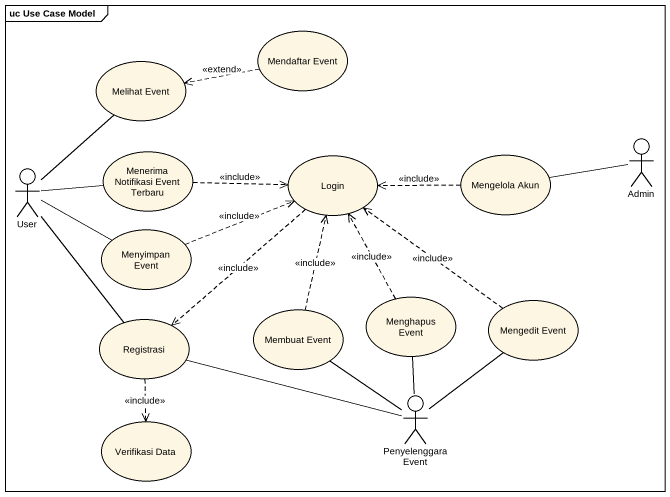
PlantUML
@startuml
mainframe uc Use Case Model
usecase "Melihat Event" as Melihat_Event
usecase "Mendaftar Event" as Mendaftar_Event
actor Admin
actor User
usecase "Menerima Notifikasi Event Terbaru" as Menerima_Notifikasi_Event
usecase Login
usecase "Mengelola Akun" as Mengelola_Akun
usecase "Menyimpan Event" as Menyimpan_Event
usecase "Menghapus Event" as Menghapus_Event
usecase Registrasi
usecase "Membuat Event" as Membuat_Event
usecase "Mengedit Event" as Mengedit_Event
actor "Penyelenggara Event" as Penyelenggara_Event
usecase "Verifikasi Data" as Verifikasi_Data
Mendaftar_Event .left.> Melihat_Event : <<extend>>
Admin -left- Mengelola_Akun
User -up- Melihat_Event
User -right- Menerima_Notifikasi_Event
User -right- Menyimpan_Event
User -- Registrasi
Menerima_Notifikasi_Event .right.> Login : <<include>>
Login ..> Registrasi : <<include>>
Mengelola_Akun .left.> Login : <<include>>
Menyimpan_Event .right.> Login : <<include>>
Menghapus_Event .up.> Login : <<include>>
Registrasi ..> Verifikasi_Data : <<include>>
Membuat_Event .up.> Login : <<include>>
Mengedit_Event .up.> Login : <<include>>
Penyelenggara_Event -up- Menghapus_Event
Penyelenggara_Event -left- Registrasi
Penyelenggara_Event -up- Membuat_Event
Penyelenggara_Event -up- Mengedit_Event
@enduml
